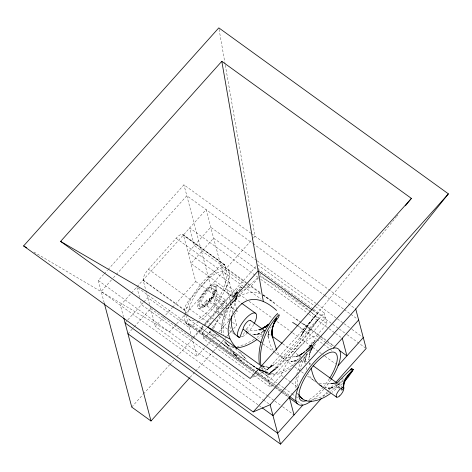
<?xml version="1.0" encoding="UTF-8"?>
<svg xmlns="http://www.w3.org/2000/svg" width="472" height="472" viewBox="0 0 472 472"><rect width="100%" height="100%" fill="white"/><g stroke="black" fill="none" stroke-linecap="round" stroke-linejoin="round"><path stroke-width="0.35" stroke-dasharray="2.36 1.77" d="M229.056 320.529L229.516 313.561L232.678 300.705M297.153 386.161L297.513 379.694L298.717 373.482M268.297 332.394C267.907 338.961 269.913 345.769 273.819 351.068M237.363 295.643L235.734 298.988L232.13 313.904M268.32 331.197L267.978 336.335L268.503 338.365M296.257 377.258L295.714 381.942L295.914 388.037M269.199 330.07L267.978 336.335L267.406 334.518M229.923 301.201C232.867 296.115 235.528 290.239 240.443 286.769L240.826 287.047L240.608 288.097L236.295 293.684M209.48 300.098L209.863 298.316L211.196 297.525M209.556 299.755L209.863 298.316M296.758 374.502L298.404 368.213L301.779 359.375M307.178 353.221L304.7 362.059L305.059 363.351M299.484 370.679L302.399 362.407L306.588 353.717M235.233 301.767L237.799 294.522M232.106 302.611L232.731 300.599M314.57 341.887L314.576 340.318L311.16 343.386L305.413 352.071M236.643 297.266L236.838 296.74L235.699 299.98L237.546 295.301M240.602 336.436L242.838 336.483L244.608 331.733M236.348 296.623L233.9 301.101L235.203 298.628M226.725 308.116C223.604 316.01 221.073 324.482 221.74 333.061M311.697 348.572L310.104 352.401L308.965 357.617L309.833 353.333L312.747 346.772M231.103 302.847C226.212 312.966 222.135 324.181 223.344 335.592M309.502 347.817L310.104 346.56L309.514 347.711M235.262 294.687L236.201 292.787L234.59 295.885M252.78 377.193L267.01 370.048L271.648 365.31L267.565 369.417L271.984 365.375L268.12 368.785L272.657 365.505L268.668 368.148C278.002 363.31 284.392 354.667 291.395 347.115C294.976 341.598 303.36 337.179 302.835 329.963L298.617 326.358M235.734 298.988L238.018 294.375M258.567 369.098L268.32 374.868L278.067 366.65L268.94 373.747L275.754 369.021L278.923 366.278L285.407 359.505L306.481 335.857L309.225 331.621L309.538 329.934L309.107 328.441L300.853 321.998M312.623 346.855C310.31 350.802 308.93 355.316 308.936 359.906L308.894 358.626L309.001 359.935M275.754 369.021L269.553 372.626L268.32 374.868C287.206 358.266 304.127 339.48 318.488 318.83L304.983 306.8L290.634 295.661M234.271 296.499L236.767 292.009L234.36 296.215M302.039 334.5L304.505 330.27L300.652 336.495L306.422 327.603L302.865 332.86L313.75 317.821L305.585 327.91L396.509 216.677M235.021 295.088L236.997 291.714L235.156 294.758M315.473 344.153L310.263 351.463L301.036 360.82M312.794 346.666L312.128 347.793L312.818 346.66M235.115 294.852L237.192 291.478L233.369 297.277L215.745 284.463A14.679 5.239 -54.1 0 0 199.202 299.295A14.679 5.239 -54.1 0 0 206.211 305.083A14.679 5.239 -54.1 0 0 215.745 284.463L233.369 297.277L237.552 291.165L232.419 297.242L233.056 297.053M235.923 297.502L236.997 295.814M309.939 347.15L311.013 345.469M308.181 333.586L318.488 318.83L309.107 328.441M312.234 347.492L313.461 345.681M236.348 293.926L241.351 288.115M224.82 341.28L235.723 354.856L241.57 361.192L233.227 353.192L235.552 355.345L209.326 332.211L211.456 329.32M211.887 328.742C225.244 309.75 241.056 292.563 258.414 277.17M260.638 293.985C238.372 285.265 218.459 314.482 221.787 334.406M310.08 346.914L314.859 341.014L307.331 349.687M396.976 216.105L397.902 214.961M308.458 351.717L312.682 347.008M311.827 348.094L312.671 347.067M104.176 302.758L98.3 280.51L103.681 274.492M104.17 273.949L107.598 270.12M108.088 269.571L183.938 184.835L250.762 233.15M111.457 279.925L101.179 291.407L261.659 407.442M113.41 277.737L115.858 275.005M116.348 274.456L186.818 195.732L252.561 243.263M149.583 304.534L143.211 280.421A9.782 3.493 -54.1 0 1 148.403 269.193L176.109 238.242A9.782 3.493 -54.1 0 1 183.514 235.398L224.991 265.388L233.799 298.723M137.075 286.74L206.075 209.656L230.454 301.915M125.086 322.931L143.411 302.452M143.895 301.915L147.754 297.608L189.225 327.592L191.744 324.777L256.845 371.853M127.965 333.828L133.753 327.361M134.231 326.825L150.633 308.505L192.104 338.489M204.73 347.728L196.865 356.513L155.394 326.524L172.103 307.856M172.599 307.307L195.697 281.501L183.514 235.398M185.809 314.665L184.688 310.411A9.782 3.493 -54.1 0 1 189.88 299.183L217.586 268.232A9.782 3.493 -54.1 0 1 224.991 265.388M176.245 324.258L169.395 331.916L33.111 251.547M176.734 323.715L185.543 313.874M186.033 313.325L253.08 238.431M253.57 237.882L255.039 236.242L225.25 64.888M253.783 375.092L203.792 338.949L200.913 328.052L202.866 325.869M204.818 323.686L256.609 265.83M193.089 337.392L203.408 325.863M203.904 325.314L232.407 293.466L190.936 263.482L213.604 238.153L256.514 269.182M131.741 407.082L142.998 394.509M143.488 393.961L169.424 364.986M169.914 364.443L173.826 360.065M176.764 356.785L192.912 338.743M193.402 338.2L204.169 326.17M204.659 325.627L217.385 311.408L183.938 184.835M206.642 328.17L202.24 333.079L254.614 370.945M203.792 338.949L211.09 330.795M213.037 328.618L214.494 326.99A34.244 12.231 -54.1 0 1 221.132 313.986M240.844 291.962A34.244 12.231 -54.1 0 1 249.765 287.595L259.494 276.722M206.701 345.533L216.53 334.548M218.984 331.804L228.814 320.824M234.224 314.783L237.168 311.49L236.797 310.069M190.145 377.27L213.149 351.575M213.639 351.026L224.406 339.002M224.896 338.453L226.359 336.813M226.849 336.265L228.808 334.082M229.298 333.533L231.746 330.801M233.705 328.612L236.637 325.332L234.012 315.396M312.653 310.346L317.391 313.774L267.01 370.048L262.22 366.803M324.24 312.93L327.12 323.827L316.417 335.787A34.244 12.231 -54.1 0 0 281.153 375.181L270.444 387.14L267.565 376.243L324.24 312.93L315.91 306.906M323.102 396.574L335.338 382.91M339.51 388.58L335.952 386.007L341.663 379.63M342.141 379.093L343.097 378.025M302.835 329.963L317.391 313.774M270.126 328.152L271.441 326.748M309.703 350.46L312.016 348.035L310.83 349.274M307.832 349.168L310.334 346.566M343.657 379.624L337.392 385.813L330.66 391.223M342.347 383.565L332.141 392.297M310.836 346.041L306.21 350.613L301.608 354.171L309.709 347.516L300.994 354.454L304.316 352.189L300.339 354.767L296.681 356.331L300.9 354.891C292.563 358.083 281.849 358.626 274.71 352.395M264.839 330.866L257.128 337.315M342.749 381.04L338.265 384.391L331.486 387.866L333.816 386.91L328.518 388.22L330.937 388.008L328.14 388.102L339.893 387.772M262.591 335.232L258.609 338.389M299.926 361.753L297.106 364.03M295.625 362.956C286.805 369.812 270.244 379.777 261.258 368.26M274.527 364.455L269.223 367.517L267.01 370.048L262.273 366.626M328.3 392.875L319.851 397.601L311.786 400.049M263.582 331.255L258.438 333.887L260.243 333.179L255.128 334.778L258.697 333.928L253.877 334.577L262.225 334.459M260.992 332.896L263.063 331.586M254.16 339.397L245.104 344.348L237.239 346.572M290.569 368.555C283.182 373.022 272.668 377.736 264.786 371.824L268.421 373.576L264.279 371.458M300.339 354.767L303.567 352.802L299.254 355.286M299.921 358.413L295.643 360.584L291.135 361.487L298.003 361.322M297.738 356.018L302.298 353.817M260.397 329.155C255.735 331.055 250.266 330.453 245.369 329.698L246.272 329.09A5.87 2.094 -54.1 0 0 250.744 322.447M319.101 383.14C324.181 384.214 329.786 384.438 334.742 382.692M334.382 382.88L332.666 383.411L335.226 382.945M234.785 298.947L235.416 298.758L241.269 302.983M294.192 361.027L293.779 361.115L295.873 360.667M336.79 383.642L330.601 383.707L333.568 383.146M330.601 383.707L336.507 382.709M261.807 329.609L258.479 330.017L262.178 330.022M261.193 329.674L256.308 330.17M294.351 356.873L298.298 356.732L301.307 357.31M300.275 361.157L304.222 361.021L307.231 361.593M308.393 400.327L311.077 400.179M293.136 361.422C285.908 361.522 279.023 356.956 276.68 350.053M330.955 388.214L324.406 387.282M233.38 346.702C228.955 346.578 224.908 343.687 223.238 339.598M234.265 347.705L230.897 346.926L227.475 344.843M254.986 334.577L250.75 333.81M268.108 334.312L270.845 335.167L271.86 336.064M261.458 365.794L269.223 367.517L262.308 365.818M257.694 369.57L269.553 372.626M261.494 370.555L263.636 371.157L259.871 369.83M262.367 365.877L264.261 366.425L262.391 365.8M262.621 365.959L263.978 366.361L262.697 365.93M259.364 369.688L263.364 371.169L257.983 368.962M259.736 369.794L262.827 371.181L259.694 369.682M259.063 369.381L255.936 367.883L257.842 368.874M209.326 332.211L220.542 337.757M295.873 318.936L300.263 321.591M222.831 344.241L237.174 355.381L252.355 365.588L257.948 368.744M307.467 376.107L316.169 382.09M259.488 276.173L275.453 285.454L290.026 295.254M252.355 365.588L257.883 368.803M262.591 294.805L276.061 303.974M240.443 286.769L242.307 288.115M201.998 304.694L204.883 306.765M227.805 269.146L261.004 293.077M263.376 294.782L271.677 300.764M224.731 272.904L243.186 286.227M243.782 286.657L261.046 299.118M240.826 287.047L241.924 287.837M308.953 362.75L310.741 364.036M337.515 383.376L341.681 386.385M262.928 343.899L274.12 351.97M251.358 233.581L355.758 309.072M253.039 243.611L324.075 294.97M324.63 295.378L343.74 309.195M344.318 309.614L350.295 313.933M350.885 314.358L357.446 319.101M256.615 260.438L210.724 227.256L188.057 252.585L229.528 282.569L227.008 285.383L238.36 293.59M257.21 260.868L316.806 303.956M317.402 304.387L343.622 323.349M344.218 323.78L351.369 328.949M351.964 329.379L362.691 337.138M257.588 264.739L315.314 306.476M313.072 308.924L258.916 269.766L258.42 267.884M313.668 309.355L325.568 317.963L268.892 381.276L255.204 371.375M312.535 309.685L332.199 323.904M332.795 324.335L338.754 328.648M339.35 329.078L346.501 334.247M347.097 334.678L365.57 348.035M310.458 311.78L260.467 275.636L259.748 272.91M311.054 312.21L327.12 323.827M258.237 277.501L189.703 227.947L194.352 245.546L247.393 283.896M260.621 279.223L308.299 313.697M308.894 314.128L328.559 328.347M329.155 328.777L335.114 333.084M335.71 333.515L342.265 338.259M182.77 234.395L224.489 264.538M183.372 235.015L224.849 265.004L222.359 267.783L246.189 285.011M247.989 284.327L260.503 293.377M262.886 295.1L301.03 322.683M301.626 323.113L320.694 336.902M321.29 337.332L325.462 340.347M327.845 342.07L333.804 346.377M246.785 285.442L249.765 287.595M316.417 335.787L319.939 338.336M320.529 338.76L325.816 342.583M326.4 343.008L333.45 348.106M298.758 326.376L316.405 339.167M316.995 339.592L322.877 343.852M323.467 344.277L329.35 348.542M329.94 348.967L332.878 351.097M176.109 238.242L217.586 268.232M238.956 294.021L246.72 299.637M249.11 301.36L271.807 317.774M277.182 321.662L292.109 332.453M292.711 332.89L324.364 355.776M324.96 356.207L335.71 363.983M214.589 286.038A12.72 4.543 -54.1 0 1 206.323 303.909A12.72 4.543 -54.1 0 1 200.246 298.894A12.72 4.543 -54.1 0 1 214.589 286.038L215.397 286.634M216.577 291.1L213.568 288.917A9.782 3.493 -54.1 0 0 202.529 298.888A9.782 3.493 -54.1 0 0 207.279 302.641A9.782 3.493 -54.1 0 0 213.568 288.917L216.63 291.147M231.522 302.109L232.472 302.794M295.342 348.253L297.23 349.616M227.268 306.658L215.421 298.092A9.782 3.493 -54.1 0 0 213.651 291.383L225.498 299.95L227.091 305.986M282.763 343.793L301.838 357.599M337.846 383.895L341.398 386.468M195.697 281.501L227.097 304.21M227.693 304.635L234.802 309.774M235.392 310.204L237.168 311.49M340.259 387.789L335.521 384.361L335.952 386.007M211.916 297.384A1.959 0.696 -54.1 0 1 210.642 300.133A1.959 0.696 -54.1 0 1 209.71 299.36A1.959 0.696 -54.1 0 1 211.916 297.384L223.763 305.95A1.959 0.696 -54.1 0 1 222.495 308.7A1.959 0.696 -54.1 0 1 221.557 307.927A1.959 0.696 -54.1 0 1 223.763 305.95M209.597 300.534L221.445 309.101M219.12 314.671L207.863 306.529A9.782 3.493 -54.1 0 1 206.093 299.826L217.94 308.393L219.002 312.417M281.813 357.528L294.339 366.602M294.941 367.033L300.906 371.352M301.502 371.788L303.885 373.517M217.385 311.408L220.3 313.52M220.884 313.939L229.64 320.27M232.554 322.382L236.637 325.332M148.403 269.193L189.88 299.183M199.52 306.523L200.482 307.213M198.358 308.098L214.831 320.01M215.421 320.435L228.95 330.217M229.54 330.642L234.832 334.471M214.494 326.99L187.095 307.178L184.605 309.957L143.134 279.967M281.153 375.181L284.675 377.73M285.265 378.155L291.135 382.403M291.725 382.827L298.186 387.5M143.211 280.421L184.688 310.411M189.372 319.65L257.458 368.886M258.06 369.316L277.766 383.565M278.368 384.002L283.743 387.884M284.339 388.314L291.507 393.5M292.103 393.931L295.088 396.091M295.684 396.521L298.67 398.681M200.913 328.052L258.638 369.788M259.234 370.219L267.565 376.243M257.447 372.284L276.557 386.102M277.152 386.533L283.123 390.851M283.725 391.282L289.1 395.17M297.46 401.218L302.835 405.106M185.012 320.901L254.892 371.429M255.222 371.665L275.2 386.114M275.365 386.232L281.288 390.515M281.766 390.863L288.994 396.085M137.995 287.896L255.399 372.786M255.995 373.216L275.66 387.435M276.256 387.866L282.215 392.179M282.811 392.61L289.365 397.347M186.298 323.414L253.788 372.213M254.384 372.644L274.096 386.898M274.692 387.329L280.669 391.648M281.265 392.079L288.433 397.259M254.378 375.523L270.444 387.14M267.795 395.99L141.458 304.641L140.526 301.118M268.391 396.421L274.356 400.734M274.952 401.165L282.103 406.333M282.698 406.764L294.021 414.953M98.3 280.51L262.963 399.572M263.553 399.996L269.518 404.309M303.821 324.022L319.868 335.669M320.464 336.099L326.412 340.412M327.007 340.843L334.141 346.017M202.287 304.877L204.936 306.818M314.853 340.483L315.615 341.073M314.033 380.863L310.511 377.464L308.582 374.267M227.262 344.513L228.955 345.911L225.84 343.215L227.262 344.513L225.002 341.191M265.76 372.526L264.108 371.104L261.653 367.228M233.286 346.808L234.318 347.746M235.351 348.684L246.089 358.938L244.083 356.944M236.496 356.254L234.289 354.136L237.44 357.156M275.034 352.401L275.884 353.245M244.29 357.151L239.605 351.858M232.46 332.276L230.702 329.368L229.575 325.857M309.272 363.351L310.016 364.691L309.343 362.496M303.343 359.062L304.7 362.059L306.051 355.976L305.296 363.393M297.289 393.147L297.856 394.197M306.747 369.617L305.785 366.148M233.982 299.431L236.608 309.361M230.637 302.623L233.074 311.85M213.651 291.383L215.421 298.092M206.093 299.826L207.863 306.529M185.998 315.373L191.06 334.524M191.809 337.362L196.865 356.513M150.273 307.142L155.394 326.524M139.594 297.596L136.803 287.035L120.431 305.325L123.434 316.683M219.067 29.311L225.126 64.162M198.83 321.662A34.244 12.231 -54.1 0 1 192.983 295.372A34.244 12.231 -54.1 0 1 229.126 271.789A34.244 12.231 -54.1 0 1 199.39 321.296M330.701 379.913A34.244 12.231 -54.1 0 1 324.299 388.621M323.857 389.152A34.244 12.231 -54.1 0 1 312.718 400.02M226.991 307.16A9.782 3.493 -54.1 0 1 220.212 314.806M217.94 308.393A9.782 3.493 -54.1 0 1 225.498 299.95M187.939 316.175A29.352 10.478 -54.1 0 1 209.161 278.291A29.352 10.478 -54.1 0 1 225.35 283.342A29.352 10.478 -54.1 0 1 197.874 319.267M194.352 320.618A29.352 10.478 -54.1 0 1 188.163 317.385M329.332 378.774A29.352 10.478 -54.1 0 1 323.786 386.456M323.326 387.016A29.352 10.478 -54.1 0 1 308.959 399.595M253.747 324.429A14.679 5.239 -54.1 0 1 248.567 331.633M247.593 332.671A14.679 5.239 -54.1 0 1 242.838 336.483M311.579 344.725L309.98 346.896L311.579 344.725M297.808 359.758L295.643 360.584L297.808 359.758M207.066 304.446A12.72 4.543 -54.1 0 0 215.326 286.569A12.72 4.543 -54.1 0 0 200.989 299.431A12.72 4.543 -54.1 0 0 207.066 304.446"/><path stroke-width="0.71" d="M231.799 315.951C230.613 323.65 231.351 334.264 239.805 337.48L243.245 328.429A5.87 2.094 -54.1 0 1 246.862 322.169A5.87 2.094 -54.1 0 1 250.774 320.824M274.374 322.352L272.149 329.379L271.866 334.306C271.624 328.654 273.571 323.202 276.456 318.417M274.639 321.863C272.468 326.276 271.353 331.297 272.25 336.188L271.86 331.786L272.497 336.642L271.878 333.863L272.834 337.905M336.465 383.305L351.699 368.42L353.18 369.493L352.33 371.234L348.253 377.075L344.212 381.653M351.133 369.582L351.699 368.42L350.265 370.018M276.622 318.276L274.716 321.703L276.739 318.205M276.616 318.842L274.486 321.668M273.394 324.5L278.498 317.267L279.318 315.249L278.999 314.612C266.373 327.255 258.444 346.837 260.851 364.827M355.758 309.072L448.4 193.862L218.813 27.86L23.6 245.936L253.187 411.944L270.114 404.74L355.758 309.072L366.166 348.466L335.828 382.361M353.18 369.493C349.274 374.874 342.566 380.774 343.769 388.179L341.881 390.291L341.445 388.645L343.333 386.533C342.353 379.441 349.097 374.267 353.18 369.493C348.985 374.904 342.784 380.709 343.769 388.179L343.333 386.533M405.354 205.822L411.401 198.399L221.81 61.313L60.599 241.404L250.189 378.491L411.401 198.399M104.365 303.466L131.741 407.082L150.999 421.006L189.655 377.818M253.187 411.944L448.4 193.862M298.186 387.5L272.993 415.637L262.255 407.873M333.45 348.106L358.637 319.969M302.835 405.106L277.648 433.243L125.086 322.931M338.099 365.706L363.287 337.568M127.965 333.828L280.527 444.14L321.633 398.215M269.081 323.922L265.052 327.19L268.497 324.406L263.5 327.898L266.208 326.193M256.827 339.639C250.514 343.952 243.304 347.858 235.463 347.84M330.376 393.559C321.857 399.878 305.006 406.97 298.77 394.22M266.751 325.857L262.432 328.412L265.506 326.848L261.034 328.866M276.557 310.446C264.786 299.496 249.204 293.525 237.528 308.122C232.897 313.402 229.522 319.886 228.501 326.884C226.796 335.226 231.304 342.412 236.72 348.283M263.677 330.317L264.922 330.884L250.431 320.405M302.629 398.94L299.148 396.138M229.693 338.931L207.763 327.208L60.599 241.404M292.593 322.346L298.074 325.94M311.172 368.272C312.712 374.992 314.912 382.715 321.556 386.067M243.239 329.238L247.912 332.772M23.6 245.936L26.768 247.806M241.664 303.266L255.305 313.107M313.119 365.753L336.919 382.945M245.847 331.574L261.163 342.619M312.057 309.915L258.143 270.934L221.81 61.313M339.167 350.259L346.914 355.858L342.265 338.259M272.037 336.034L282.167 343.362M319.957 385.14L336.512 397.129M261.677 366.195L207.763 327.208L258.143 270.934L263.305 301.384M289.531 396.474L296.103 401.224M289.029 397.689L297.389 403.737M272.668 337.279L276.433 349.486M289.365 397.347L294.021 414.953M270.114 404.74L280.527 444.14M123.782 318.004L150.999 421.006M259.37 363.759C256.957 345.769 264.892 326.187 277.512 313.538L277.831 314.181M311.585 400.852A34.244 12.231 -54.1 0 1 298.688 386.22A34.244 12.231 -54.1 0 1 333.185 348.159A34.244 12.231 -54.1 0 1 331.037 379.394M306.552 400.628A29.352 10.478 -54.1 0 1 303.98 379.523A29.352 10.478 -54.1 0 1 332.317 352.047A29.352 10.478 -54.1 0 1 329.716 378.166M239.805 337.48A14.679 5.239 -54.1 0 1 240.496 325.698A14.679 5.239 -54.1 0 1 253.806 312.948A14.679 5.239 -54.1 0 1 254.089 323.81M339.651 395.925A5.87 2.094 -54.1 0 0 343.468 387.671A5.87 2.094 -54.1 0 0 336.849 393.607A5.87 2.094 -54.1 0 0 339.651 395.925"/></g></svg>
